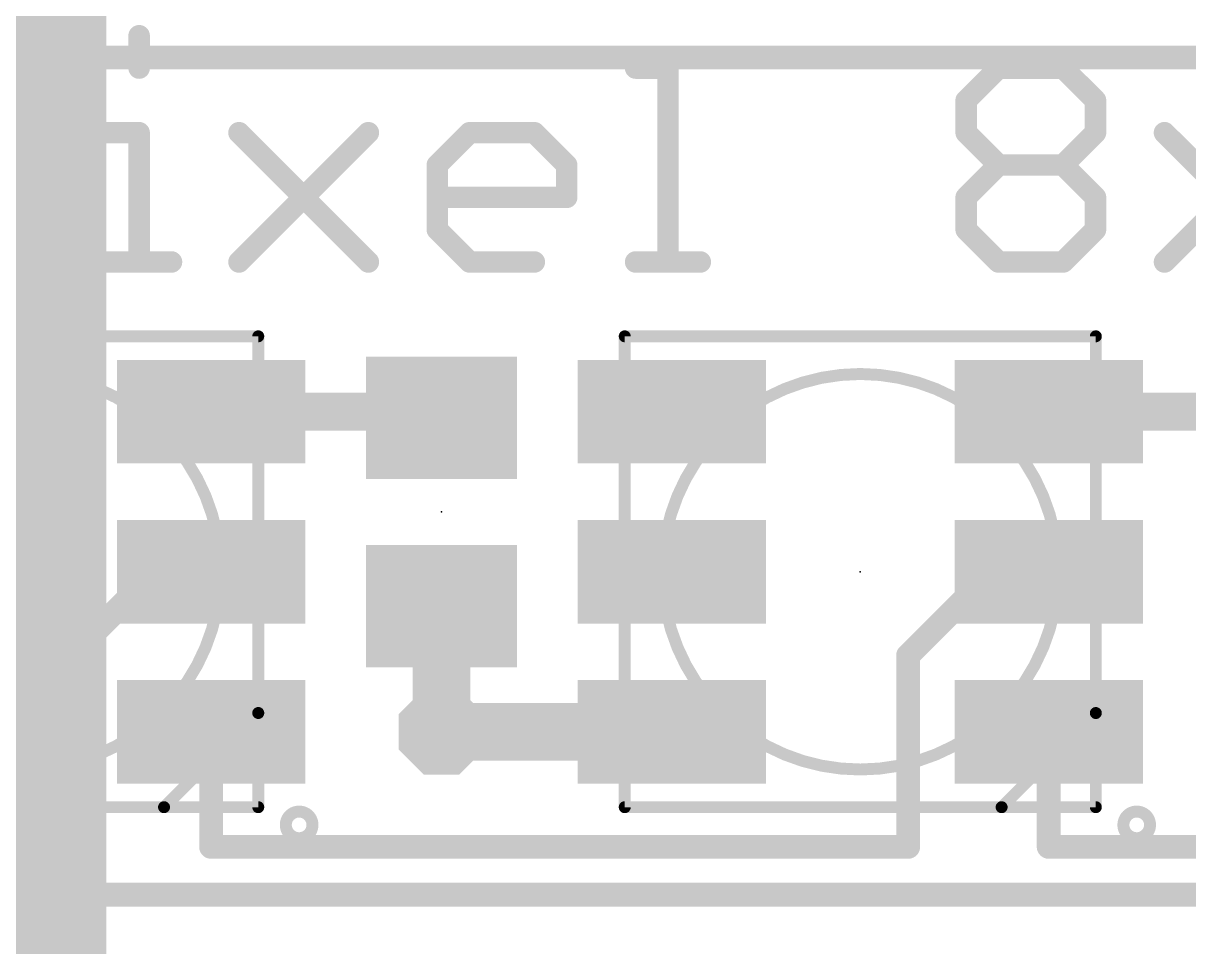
# Model space of a CAD drawing. Extents: x -36 to 36, y -36 to 36.
# Drawn here: x 4.45 to 16.82, y 9.35 to 19.16 of the extents above; entities that cross this region are included whole.
import ezdxf

# ---------------------------------------------------------------- set-up
doc = ezdxf.new("R2010")
doc.units = 0
for name, color, linetype in [('1', 12, 'CONTINUOUS'), ('16', 132, 'CONTINUOUS'), ('18', 4, 'CONTINUOUS'), ('21', 40, 'CONTINUOUS'), ('23', 53, 'CONTINUOUS')]:
    doc.layers.add(name, color=color, linetype=linetype)

# ---------------------------------------------------------------- blocks, each defined once
blk = doc.blocks.new('RECT')
blk.add_solid([(-0.5, -0.5), (0.5, -0.5), (-0.5, 0.5), (0.5, 0.5)])
blk = doc.blocks.new('OCTAGONV')
at = {"const_width": 0.5}
blk.add_lwpolyline([(-0.25, -0.1036), (-0.25, 0.1036), (-0.1036, 0.25), (0.1036, 0.25), (0.25, 0.1036), (0.25, -0.1036), (0.1036, -0.25), (-0.1036, -0.25), (-0.25, -0.1036), (-0.25, 0.1036)], dxfattribs=at)
blk = doc.blocks.new('ROUNDV')
at = {"const_width": 0.5}
blk.add_lwpolyline([(0, -0.25, 1), (0, 0.25, 1), (0, -0.25)], format="xyb", dxfattribs=at)

msp = doc.modelspace()

# ---------------------------------------------------------------- linework, layer by layer
at = {"layer": '1'}
for points, const_width in [([(30.448, 18.796), (-29.159, 18.796)], 0.254), ([(6.445, 15.035), (8.89, 15.035)], 0.4064), ([(8.89, 15.035), (8.89, 14.97)], 0.4064), ([(15.335, 15.035), (17.78, 15.035)], 0.4064), ([(5.851, 13.335), (4.953, 12.437)], 0.254), ([(6.445, 13.335), (5.851, 13.335)], 0.254), ([(14.732, 13.335), (13.843, 12.446)], 0.254), ([(15.335, 13.335), (14.732, 13.335)], 0.254), ([(8.89, 12.97), (8.89, 11.635)], 0.6096), ([(4.953, 12.437), (4.953, 10.414)], 0.254), ([(13.843, 12.446), (13.843, 10.414)], 0.254), ([(8.89, 11.635), (11.335, 11.635)], 0.6096), ([(6.445, 10.414), (6.445, 11.635)], 0.254), ([(15.335, 10.414), (15.335, 11.635)], 0.254), ([(4.953, 10.414), (-2.445, 10.414)], 0.254), ([(13.843, 10.414), (6.445, 10.414)], 0.254), ([(22.733, 10.414), (15.335, 10.414)], 0.254), ([(33.115, 9.906), (-29.1871, 9.906)], 0.254)]:
    msp.add_lwpolyline(points, dxfattribs=dict(at, const_width=const_width))
for points, const_width in [([(6.445, 15.1366, 1), (6.445, 14.9334)], 0.2032), ([(8.9916, 15.035, 1), (8.7884, 15.035)], 0.2032), ([(8.89, 14.9334, 1), (8.89, 15.1366)], 0.2032), ([(15.335, 15.1366, 1), (15.335, 14.9334)], 0.2032), ([(8.7884, 14.97, 1), (8.9916, 14.97)], 0.2032), ([(5.851, 13.3985, 1), (5.851, 13.2715)], 0.127), ([(5.8959, 13.2901, 1), (5.8061, 13.3799)], 0.127), ([(6.445, 13.2715, 1), (6.445, 13.3985)], 0.127), ([(14.732, 13.3985, 1), (14.732, 13.2715)], 0.127), ([(14.7769, 13.2901, 1), (14.6871, 13.3799)], 0.127), ([(15.335, 13.2715, 1), (15.335, 13.3985)], 0.127), ([(9.0424, 12.97, 1), (8.7376, 12.97)], 0.3048), ([(5.0165, 12.437, 1), (4.8895, 12.437)], 0.127), ([(4.9081, 12.4819, 1), (4.9979, 12.3921)], 0.127), ([(13.9065, 12.446, 1), (13.7795, 12.446)], 0.127), ([(13.7981, 12.4909, 1), (13.8879, 12.4011)], 0.127), ([(8.89, 11.7874, 1), (8.89, 11.4826)], 0.3048), ([(11.335, 11.4826, 1), (11.335, 11.7874)], 0.3048), ([(6.5085, 11.635, 1), (6.3815, 11.635)], 0.127), ([(8.7376, 11.635, 1), (9.0424, 11.635)], 0.3048), ([(15.3985, 11.635, 1), (15.2715, 11.635)], 0.127), ([(4.953, 10.3505, 1), (4.953, 10.4775)], 0.127), ([(6.445, 10.4775, 1), (6.445, 10.3505)], 0.127), ([(13.843, 10.3505, 1), (13.843, 10.4775)], 0.127), ([(15.335, 10.4775, 1), (15.335, 10.3505)], 0.127), ([(4.8895, 10.414, 1), (5.0165, 10.414)], 0.127), ([(6.3815, 10.414, 1), (6.5085, 10.414)], 0.127), ([(13.7795, 10.414, 1), (13.9065, 10.414)], 0.127), ([(15.2715, 10.414, 1), (15.3985, 10.414)], 0.127)]:
    msp.add_lwpolyline(points, format="xyb", dxfattribs=dict(at, const_width=const_width))
at = {"layer": '16', "const_width": 1.778}
for points in [[(4.445, 16.764), (4.445, 25.908)], [(4.445, 8.255), (4.445, 16.764)]]:
    msp.add_lwpolyline(points, dxfattribs=at)
at = {"layer": '16', "const_width": 0.889}
for points in [[(4.8895, 16.764, 1), (4.0005, 16.764)], [(4.0005, 16.764, 1), (4.8895, 16.764)]]:
    msp.add_lwpolyline(points, format="xyb", dxfattribs=at)
at = {"layer": '21'}
for points, const_width in [([(5.7378, 19.0267, 1), (5.6235, 19.0267)], 0.1143), ([(5.6235, 18.6835, 1), (5.7378, 18.6835)], 0.1143), ([(10.9506, 18.7406, 1), (10.9506, 18.6263)], 0.1143), ([(11.351, 18.6835, 1), (11.2367, 18.6835)], 0.1143), ([(11.2938, 18.6263, 1), (11.2938, 18.7406)], 0.1143), ([(14.802, 18.7406, 1), (14.802, 18.6263)], 0.1143), ([(14.8424, 18.643, 1), (14.7616, 18.7239)], 0.1143), ([(15.5288, 18.7239, 1), (15.448, 18.643)], 0.1143), ([(15.4884, 18.6263, 1), (15.4884, 18.7406)], 0.1143), ([(4.6625, 18.3403, 1), (4.5482, 18.3403)], 0.1143), ([(4.5649, 18.2999, 1), (4.6458, 18.3807)], 0.1143), ([(14.516, 18.3403, 1), (14.4017, 18.3403)], 0.1143), ([(14.4184, 18.3807, 1), (14.4992, 18.2999)], 0.1143), ([(15.8887, 18.3403, 1), (15.7744, 18.3403)], 0.1143), ([(15.7912, 18.2999, 1), (15.872, 18.3807)], 0.1143), ([(5.3375, 18.0542, 1), (5.3375, 17.9399)], 0.1143), ([(5.7378, 17.9971, 1), (5.6235, 17.9971)], 0.1143), ([(5.6807, 17.9399, 1), (5.6807, 18.0542)], 0.1143), ([(6.7812, 18.0375, 1), (6.7004, 17.9567)], 0.1143), ([(8.154, 17.9567, 1), (8.0731, 18.0375)], 0.1143), ([(9.1889, 18.0542, 1), (9.1889, 17.9399)], 0.1143), ([(9.2293, 17.9567, 1), (9.1485, 18.0375)], 0.1143), ([(9.9157, 18.0375, 1), (9.8349, 17.9567)], 0.1143), ([(9.8753, 17.9399, 1), (9.8753, 18.0542)], 0.1143), ([(14.4992, 18.0375, 1), (14.4184, 17.9567)], 0.1143), ([(15.872, 17.9567, 1), (15.7912, 18.0375)], 0.1143), ([(16.6041, 18.0375, 1), (16.5233, 17.9567)], 0.1143), ([(14.4017, 17.9971, 1), (14.516, 17.9971)], 0.1143), ([(15.7744, 17.9971, 1), (15.8887, 17.9971)], 0.1143), ([(4.5482, 17.6539, 1), (4.6625, 17.6539)], 0.1143), ([(4.6458, 17.6135, 1), (4.5649, 17.6943)], 0.1143), ([(8.9028, 17.6539, 1), (8.7885, 17.6539)], 0.1143), ([(8.8053, 17.6943, 1), (8.8861, 17.6135)], 0.1143), ([(10.2756, 17.6539, 1), (10.1613, 17.6539)], 0.1143), ([(10.1781, 17.6135, 1), (10.2589, 17.6943)], 0.1143), ([(14.802, 17.711, 1), (14.802, 17.5967)], 0.1143), ([(14.8424, 17.6135, 1), (14.7616, 17.6943)], 0.1143), ([(14.7616, 17.6135, 1), (14.8424, 17.6943)], 0.1143), ([(15.5288, 17.6943, 1), (15.448, 17.6135)], 0.1143), ([(15.448, 17.6943, 1), (15.5288, 17.6135)], 0.1143), ([(15.4884, 17.5967, 1), (15.4884, 17.711)], 0.1143), ([(8.8457, 17.3678, 1), (8.8457, 17.2535)], 0.1143), ([(10.1613, 17.3107, 1), (10.2756, 17.3107)], 0.1143), ([(10.2185, 17.2535, 1), (10.2185, 17.3678)], 0.1143), ([(14.516, 17.3107, 1), (14.4017, 17.3107)], 0.1143), ([(14.4184, 17.3511, 1), (14.4992, 17.2703)], 0.1143), ([(15.8887, 17.3107, 1), (15.7744, 17.3107)], 0.1143), ([(15.7912, 17.2703, 1), (15.872, 17.3511)], 0.1143), ([(8.8861, 17.0079, 1), (8.8053, 16.9271)], 0.1143), ([(14.4992, 17.0079, 1), (14.4184, 16.9271)], 0.1143), ([(15.872, 16.9271, 1), (15.7912, 17.0079)], 0.1143), ([(8.7885, 16.9675, 1), (8.9028, 16.9675)], 0.1143), ([(14.4017, 16.9675, 1), (14.516, 16.9675)], 0.1143), ([(15.7744, 16.9675, 1), (15.8887, 16.9675)], 0.1143), ([(5.3375, 16.6815, 1), (5.3375, 16.5672)], 0.1143), ([(6.0239, 16.5672, 1), (6.0239, 16.6815)], 0.1143), ([(6.7004, 16.6647, 1), (6.7812, 16.5839)], 0.1143), ([(8.0731, 16.5839, 1), (8.154, 16.6647)], 0.1143), ([(9.1889, 16.6815, 1), (9.1889, 16.5672)], 0.1143), ([(9.1485, 16.5839, 1), (9.2293, 16.6647)], 0.1143), ([(9.8753, 16.5672, 1), (9.8753, 16.6815)], 0.1143), ([(10.9506, 16.6815, 1), (10.9506, 16.5672)], 0.1143), ([(11.637, 16.5672, 1), (11.637, 16.6815)], 0.1143), ([(14.802, 16.6815, 1), (14.802, 16.5672)], 0.1143), ([(14.7616, 16.5839, 1), (14.8424, 16.6647)], 0.1143), ([(15.448, 16.6647, 1), (15.5288, 16.5839)], 0.1143), ([(15.4884, 16.5672, 1), (15.4884, 16.6815)], 0.1143), ([(16.5233, 16.6647, 1), (16.6041, 16.5839)], 0.1143), ([(5.6235, 16.6243, 1), (5.7378, 16.6243)], 0.1143), ([(11.2367, 16.6243, 1), (11.351, 16.6243)], 0.1143), ([(6.9768, 15.835, 1), (6.9133, 15.835)], 0.0635), ([(6.945, 15.8033, 1), (6.945, 15.8668)], 0.0635), ([(10.835, 15.8668, 1), (10.835, 15.8033)], 0.0635), ([(10.8668, 15.835, 1), (10.8033, 15.835)], 0.0635), ([(15.8668, 15.835, 1), (15.8033, 15.835)], 0.0635), ([(15.835, 15.8033, 1), (15.835, 15.8668)], 0.0635), ([(4.445, 11.235, 1), (4.445, 15.435, 1), (4.445, 11.235)], 0.127), ([(13.335, 11.235, 1), (13.335, 15.435, 1), (13.335, 11.235)], 0.127), ([(6.9768, 11.835, 1), (6.9133, 11.835)], 0.0635), ([(6.9675, 11.8125, 1), (6.9225, 11.8575)], 0.0635), ([(15.8668, 11.835, 1), (15.8033, 11.835)], 0.0635), ([(15.8575, 11.8125, 1), (15.8125, 11.8575)], 0.0635), ([(6.9133, 11.835, 1), (6.9768, 11.835)], 0.0635), ([(15.8033, 11.835, 1), (15.8668, 11.835)], 0.0635), ([(5.9225, 10.8575, 1), (5.9675, 10.8125)], 0.0635), ([(5.945, 10.8668, 1), (5.945, 10.8033)], 0.0635), ([(5.945, 10.8033, 1), (5.945, 10.8668)], 0.0635), ([(6.945, 10.8033, 1), (6.945, 10.8668)], 0.0635), ([(10.835, 10.8668, 1), (10.835, 10.8033)], 0.0635), ([(14.8125, 10.8575, 1), (14.8575, 10.8125)], 0.0635), ([(14.835, 10.8668, 1), (14.835, 10.8033)], 0.0635), ([(14.835, 10.8033, 1), (14.835, 10.8668)], 0.0635), ([(15.835, 10.8033, 1), (15.835, 10.8668)], 0.0635), ([(6.9133, 10.835, 1), (6.9768, 10.835)], 0.0635), ([(7.379, 10.5056, 1), (7.379, 10.7884, 1), (7.379, 10.5056)], 0.127), ([(10.8033, 10.835, 1), (10.8668, 10.835)], 0.0635), ([(15.8033, 10.835, 1), (15.8668, 10.835)], 0.0635), ([(16.269, 10.5056, 1), (16.269, 10.7884, 1), (16.269, 10.5056)], 0.127)]:
    msp.add_lwpolyline(points, format="xyb", dxfattribs=dict(at, const_width=const_width))
for points, const_width in [([(5.6807, 19.0267), (5.6807, 18.6835)], 0.2286), ([(4.2622, 18.6835), (4.6054, 18.3403)], 0.2286), ([(10.9506, 18.6835), (11.2938, 18.6835)], 0.2286), ([(11.2938, 18.6835), (11.2938, 16.6243)], 0.2286), ([(14.4588, 18.3403), (14.802, 18.6835)], 0.2286), ([(14.802, 18.6835), (15.4884, 18.6835)], 0.2286), ([(15.4884, 18.6835), (15.8316, 18.3403)], 0.2286), ([(4.6054, 18.3403), (4.6054, 17.6539)], 0.2286), ([(14.4588, 17.9971), (14.4588, 18.3403)], 0.2286), ([(15.8316, 18.3403), (15.8316, 17.9971)], 0.2286), ([(5.3375, 17.9971), (5.6807, 17.9971)], 0.2286), ([(5.6807, 17.9971), (5.6807, 16.6243)], 0.2286), ([(6.7408, 17.9971), (8.1136, 16.6243)], 0.2286), ([(6.7408, 16.6243), (8.1136, 17.9971)], 0.2286), ([(8.8457, 17.6539), (9.1889, 17.9971)], 0.2286), ([(9.1889, 17.9971), (9.8753, 17.9971)], 0.2286), ([(9.8753, 17.9971), (10.2185, 17.6539)], 0.2286), ([(14.802, 17.6539), (14.4588, 17.9971)], 0.2286), ([(15.8316, 17.9971), (15.4884, 17.6539)], 0.2286), ([(16.5637, 17.9971), (17.9365, 16.6243)], 0.2286), ([(16.5637, 16.6243), (17.9365, 17.9971)], 0.2286), ([(4.6054, 17.6539), (4.2622, 17.3107)], 0.2286), ([(8.8457, 16.9675), (8.8457, 17.6539)], 0.2286), ([(10.2185, 17.6539), (10.2185, 17.3107)], 0.2286), ([(14.4588, 17.3107), (14.802, 17.6539)], 0.2286), ([(14.802, 17.6539), (15.4884, 17.6539)], 0.2286), ([(15.4884, 17.6539), (15.8316, 17.3107)], 0.2286), ([(10.2185, 17.3107), (8.8457, 17.3107)], 0.2286), ([(14.4588, 16.9675), (14.4588, 17.3107)], 0.2286), ([(15.8316, 17.3107), (15.8316, 16.9675)], 0.2286), ([(9.1889, 16.6243), (8.8457, 16.9675)], 0.2286), ([(14.802, 16.6243), (14.4588, 16.9675)], 0.2286), ([(15.8316, 16.9675), (15.4884, 16.6243)], 0.2286), ([(5.3375, 16.6243), (6.0239, 16.6243)], 0.2286), ([(9.8753, 16.6243), (9.1889, 16.6243)], 0.2286), ([(10.9506, 16.6243), (11.637, 16.6243)], 0.2286), ([(15.4884, 16.6243), (14.802, 16.6243)], 0.2286), ([(1.945, 15.835), (6.945, 15.835)], 0.127), ([(6.945, 15.835), (6.945, 11.835)], 0.127), ([(10.835, 15.835), (15.835, 15.835)], 0.127), ([(10.835, 10.835), (10.835, 15.835)], 0.127), ([(15.835, 15.835), (15.835, 11.835)], 0.127), ([(5.945, 10.835), (6.945, 11.835)], 0.127), ([(6.945, 11.835), (6.945, 10.835)], 0.127), ([(14.835, 10.835), (15.835, 11.835)], 0.127), ([(15.835, 11.835), (15.835, 10.835)], 0.127), ([(5.945, 10.835), (1.945, 10.835)], 0.127), ([(6.945, 10.835), (5.945, 10.835)], 0.127), ([(14.835, 10.835), (10.835, 10.835)], 0.127), ([(15.835, 10.835), (14.835, 10.835)], 0.127)]:
    msp.add_lwpolyline(points, dxfattribs=dict(at, const_width=const_width))
at = {"layer": '23'}
for p in [(8.89, 13.97), (13.335, 13.335)]:
    msp.add_point(p, dxfattribs=at)

# ---------------------------------------------------------------- block references
at = {"layer": '1', "xscale": 1.3, "yscale": 1.6, "rotation": 270}
for p in [(8.89, 14.97), (8.89, 12.97)]:
    msp.add_blockref('RECT', p, dxfattribs=at)
at = {"layer": '1', "xscale": 2, "yscale": 1.1}
for p in [(6.445, 15.035), (11.335, 15.035), (15.335, 15.035), (6.445, 13.335), (11.335, 13.335), (15.335, 13.335), (6.445, 11.635), (11.335, 11.635), (15.335, 11.635)]:
    msp.add_blockref('RECT', p, dxfattribs=at)
at = {"layer": '18', "xscale": 0.9064, "yscale": 0.9064}
for name, p in [('ROUNDV', (4.445, 16.764)), ('ROUNDV', (4.445, 16.764)), ('OCTAGONV', (8.89, 11.635)), ('OCTAGONV', (8.89, 11.635))]:
    msp.add_blockref(name, p, dxfattribs=at)

doc.saveas('drawing.dxf')
